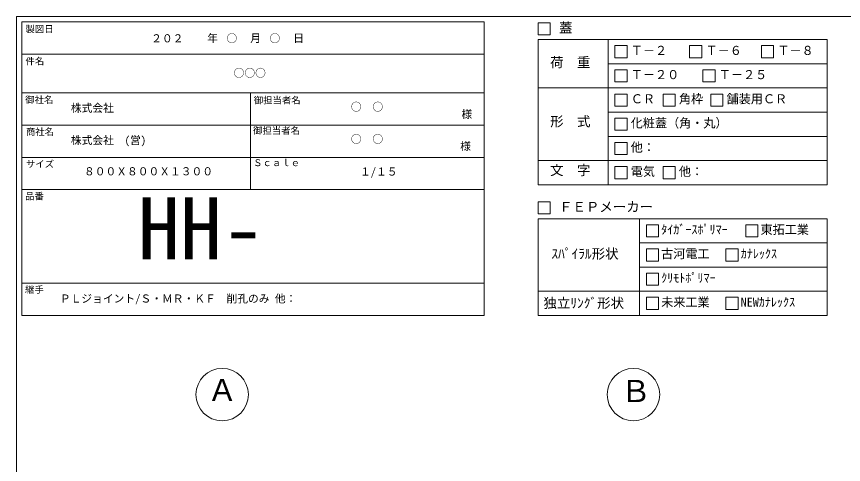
# Model space of a CAD drawing. Units: millimetres, scale not verified. Extents: x -4890 to 18490, y -2312 to 2312.
# Drawn here: x -1230 to 1846, y 646 to 2312 of the extents above; entities that cross this region are included whole.
import ezdxf
from ezdxf.enums import TextEntityAlignment as Align

# ---------------------------------------------------------------- set-up
doc = ezdxf.new("R2010")
doc.units = ezdxf.units.MM
doc.header["$LTSCALE"] = 10
for name, color, linetype, lineweight in [('0-2_waku', 7, 'Continuous', 18), ('0-3_gaikei', 7, 'Continuous', 18), ('0-E_文字１', 7, 'Continuous', 18), ('1-5_文字２', 7, 'Continuous', 5)]:
    doc.layers.add(name, color=color, linetype=linetype, lineweight=lineweight)
doc.styles.add('ＭＳ ゴシック', font='')
doc.styles.get('ＭＳ ゴシック').set_extended_font_data('MS Gothic')

msp = doc.modelspace()

# ---------------------------------------------------------------- linework, layer by layer
at = {"layer": '0-2_waku'}
for p, q in [((-1230.06, 2312.19), (-1230.06, -1962.81)), ((-1210.06, 2292.19), (-1210.06, 1200.19)), ((-1210.06, 2292.19), (509.94, 2292.19)), ((-1210.06, 2292.19), (-1210.06, 1200.19)), ((-1210.06, 2292.19), (509.94, 2292.19)), ((-1210.06, 2292.19), (-1210.06, 1200.19)), ((509.94, 2292.19), (509.94, 1200.19)), ((709.94, 2226.41), (1784.94, 2226.41)), ((709.94, 2226.41), (709.94, 1686.41)), ((970.61, 2226.41), (970.61, 1686.41)), ((1784.94, 2226.41), (1784.94, 1686.41)), ((-1210.06, 2172.19), (509.94, 2172.19)), ((-1210.06, 2172.19), (509.94, 2172.19)), ((-1210.06, 2172.19), (509.94, 2172.19)), ((-1210.06, 2172.19), (509.94, 2172.19)), ((970.61, 2136.41), (1784.94, 2136.41)), ((709.94, 2046.41), (1784.94, 2046.41)), ((-1210.06, 2028.19), (509.94, 2028.19)), ((-1210.06, 2028.19), (509.94, 2028.19)), ((-360.06, 2028.19), (-360.06, 1668.19)), ((970.61, 1956.41), (1784.94, 1956.41)), ((-1210.06, 1908.19), (509.94, 1908.19)), ((970.61, 1866.41), (1784.94, 1866.41)), ((-1210.06, 1788.19), (509.94, 1788.19)), ((709.94, 1776.41), (1784.94, 1776.41)), ((-1210.06, 1668.19), (509.94, 1668.19)), ((709.94, 1686.41), (1784.94, 1686.41)), ((709.94, 1560.19), (1784.94, 1560.19)), ((709.94, 1560.19), (709.94, 1200.19)), ((1087.76, 1560.19), (1087.76, 1200.19)), ((1784.94, 1560.19), (1784.94, 1200.19)), ((1087.76, 1470.19), (1784.94, 1470.19)), ((1087.76, 1380.19), (1784.94, 1380.19)), ((-1210.06, 1320.19), (509.94, 1320.19)), ((709.94, 1290.19), (1784.94, 1290.19)), ((-1210.06, 1200.19), (509.94, 1200.19)), ((709.94, 1200.19), (1784.94, 1200.19)), ((709.94, 1200.19), (1784.94, 1200.19))]:
    msp.add_line(p, q, dxfattribs=at)
msp.add_lwpolyline([(-1230.06, 2312.19), (4889.94, 2312.19), (4889.94, -1962.81)], dxfattribs=at)
at = {"layer": '0-3_gaikei'}
for centre in [(-465.06, 905.94), (1064.94, 905.94)]:
    msp.add_circle(centre, 97.5, dxfattribs=at)
at = {"layer": '0-E_文字１'}
for p, q in [((709.94, 2289.22), (709.94, 2244.22)), ((709.94, 2244.22), (754.94, 2244.22)), ((995.91, 2203.91), (1040.91, 2203.91)), ((995.91, 2203.91), (995.91, 2158.91)), ((995.91, 2203.91), (995.91, 2158.91)), ((995.91, 2203.91), (1040.91, 2203.91)), ((995.91, 2203.91), (995.91, 2158.91)), ((995.91, 2203.91), (1040.91, 2203.91)), ((1040.91, 2203.91), (1040.91, 2158.91)), ((1040.91, 2203.91), (1040.91, 2158.91)), ((1040.91, 2203.91), (1040.91, 2158.91)), ((1274, 2203.91), (1319, 2203.91)), ((1274, 2203.91), (1274, 2158.91)), ((1319, 2203.91), (1319, 2158.91)), ((1541.2, 2203.91), (1586.2, 2203.91)), ((1541.2, 2203.91), (1541.2, 2158.91)), ((1586.2, 2203.91), (1586.2, 2158.91)), ((995.91, 2158.91), (1040.91, 2158.91)), ((995.91, 2158.91), (1040.91, 2158.91)), ((995.91, 2158.91), (1040.91, 2158.91)), ((1274, 2158.91), (1319, 2158.91)), ((1541.2, 2158.91), (1586.2, 2158.91)), ((995.91, 2113.91), (1040.91, 2113.91)), ((995.91, 2113.91), (995.91, 2068.91)), ((1040.91, 2113.91), (1040.91, 2068.91)), ((1323.39, 2113.91), (1368.39, 2113.91)), ((1323.39, 2113.91), (1323.39, 2068.91)), ((1368.39, 2113.91), (1368.39, 2068.91)), ((995.91, 2068.91), (1040.91, 2068.91)), ((1323.39, 2068.91), (1368.39, 2068.91)), ((995.91, 2023.91), (1040.91, 2023.91)), ((995.91, 2023.91), (995.91, 1978.91)), ((995.91, 2023.91), (995.91, 1978.91)), ((1040.91, 2023.91), (1040.91, 1978.91)), ((1040.91, 2023.91), (1040.91, 1978.91)), ((1174.91, 2023.91), (1219.91, 2023.91)), ((1174.91, 2023.91), (1174.91, 1978.91)), ((1219.91, 2023.91), (1219.91, 1978.91)), ((1352.41, 2023.91), (1397.41, 2023.91)), ((1352.41, 2023.91), (1352.41, 1978.91)), ((1397.41, 2023.91), (1397.41, 1978.91)), ((995.91, 1978.91), (1040.91, 1978.91)), ((995.91, 1978.91), (1040.91, 1978.91)), ((1174.91, 1978.91), (1219.91, 1978.91)), ((1352.41, 1978.91), (1397.41, 1978.91)), ((995.91, 1933.91), (995.91, 1888.91)), ((1040.91, 1933.91), (1040.91, 1888.91)), ((995.91, 1888.91), (1040.91, 1888.91)), ((995.91, 1843.91), (1040.91, 1843.91)), ((995.91, 1843.91), (995.91, 1798.91)), ((995.91, 1843.91), (995.91, 1798.91)), ((1040.91, 1843.91), (1040.91, 1798.91)), ((1040.91, 1843.91), (1040.91, 1798.91)), ((995.91, 1798.91), (1040.91, 1798.91)), ((995.91, 1798.91), (1040.91, 1798.91)), ((995.91, 1753.91), (995.91, 1708.91)), ((1174.91, 1753.91), (1174.91, 1708.91)), ((995.91, 1708.91), (1040.91, 1708.91)), ((1174.91, 1708.91), (1219.91, 1708.91)), ((709.94, 1623), (709.94, 1578)), ((709.94, 1578), (754.94, 1578)), ((1113.06, 1537.69), (1113.06, 1492.69)), ((1482.65, 1537.69), (1527.65, 1537.69)), ((1482.65, 1537.69), (1482.65, 1492.69)), ((1482.65, 1537.69), (1527.65, 1537.69)), ((1482.65, 1537.69), (1482.65, 1492.69)), ((1482.65, 1537.69), (1527.65, 1537.69)), ((1482.65, 1537.69), (1482.65, 1492.69)), ((1527.65, 1537.69), (1527.65, 1492.69)), ((1527.65, 1537.69), (1527.65, 1492.69)), ((1527.65, 1537.69), (1527.65, 1492.69)), ((1113.06, 1492.69), (1158.06, 1492.69)), ((1482.65, 1492.69), (1527.65, 1492.69)), ((1482.65, 1492.69), (1527.65, 1492.69)), ((1482.65, 1492.69), (1527.65, 1492.69)), ((1113.06, 1447.69), (1158.06, 1447.69)), ((1113.06, 1447.69), (1113.06, 1402.69)), ((1158.06, 1447.69), (1158.06, 1402.69)), ((1408.97, 1447.69), (1408.97, 1402.69)), ((1113.06, 1402.69), (1158.06, 1402.69)), ((1408.97, 1402.69), (1453.97, 1402.69)), ((1113.06, 1357.69), (1113.06, 1312.69)), ((1113.06, 1312.69), (1158.06, 1312.69)), ((1113.06, 1267.69), (1158.06, 1267.69)), ((1113.06, 1267.69), (1113.06, 1222.69)), ((1158.06, 1267.69), (1158.06, 1222.69)), ((1408.97, 1267.69), (1453.97, 1267.69)), ((1408.97, 1267.69), (1408.97, 1222.69)), ((1453.97, 1267.69), (1453.97, 1222.69)), ((1113.06, 1222.69), (1158.06, 1222.69)), ((1408.97, 1222.69), (1453.97, 1222.69))]:
    msp.add_line(p, q, dxfattribs=at)
for points in [[(709.94, 2289.22), (754.94, 2289.22), (754.94, 2244.22)], [(709.94, 2289.22), (754.94, 2289.22), (754.94, 2244.22)], [(995.91, 2023.91), (1040.91, 2023.91), (1040.91, 1978.91)], [(995.91, 2023.91), (995.91, 1978.91), (1040.91, 1978.91)], [(995.91, 1933.91), (1040.91, 1933.91), (1040.91, 1888.91)], [(995.91, 1843.91), (1040.91, 1843.91), (1040.91, 1798.91)], [(995.91, 1843.91), (995.91, 1798.91), (1040.91, 1798.91)], [(995.91, 1753.91), (1040.91, 1753.91), (1040.91, 1708.91)], [(1174.91, 1753.91), (1219.91, 1753.91), (1219.91, 1708.91)], [(709.94, 1623), (754.94, 1623), (754.94, 1578)], [(1113.06, 1537.69), (1158.06, 1537.69), (1158.06, 1492.69)], [(1408.97, 1447.69), (1453.97, 1447.69), (1453.97, 1402.69)], [(1113.06, 1357.69), (1158.06, 1357.69), (1158.06, 1312.69)]]:
    msp.add_lwpolyline(points, dxfattribs=at)

# ---------------------------------------------------------------- texts
at = {"layer": '0-E_文字１', "style": 'ＭＳ ゴシック'}
for s, height, p in [('製図日', 24.93, (-1196.79, 2245.74)), ('蓋', 36.66, (788.03, 2241.3)), ('\u3000\u3000年\u3000\u3000\u3000月\u3000\u3000\u3000日', 29.33, (-600.75, 2208.13)), ('Ｔ－２', 32.99, (1055.05, 2159.4)), ('Ｔ－６', 32.99, (1333.14, 2159.4)), ('Ｔ－８', 32.99, (1600.34, 2159.4)), ('件名', 24.93, (-1196.79, 2125.74)), ('荷\u3000重', 36.66, (754.91, 2112.61)), ('Ｔ－２０', 32.99, (1055.05, 2069.4)), ('Ｔ－２５', 32.99, (1382.54, 2069.4)), ('御社名', 24.93, (-1197.76, 1982.73)), ('御担当者名', 24.93, (-347.85, 1980.52)), ('御担当者名', 24.93, (-347.85, 1980.52)), ('ＣＲ', 32.99, (1055.05, 1979.4)), ('角枠', 32.99, (1234.05, 1979.4)), ('舗装用ＣＲ', 32.99, (1411.56, 1979.4)), ('様', 29.33, (424.9, 1925.02)), ('形\u3000式', 36.66, (754.91, 1892.64)), ('化粧蓋（角・丸）', 32.99, (1055.05, 1889.4)), ('商社名', 24.93, (-1195.15, 1863.69)), ('御担当者名', 24.93, (-350.06, 1868.22)), ('様', 29.33, (420.4, 1806.1)), ('他：', 32.99, (1055.05, 1799.4)), ('サイズ', 24.93, (-1195.15, 1743.69)), ('Ｓｃａｌｅ', 24.93, (-350.06, 1748.22)), ('文\u3000字', 36.66, (754.91, 1711.16)), ('電気', 32.99, (1055.05, 1709.4)), ('他：', 32.99, (1234.05, 1709.4)), ('８００Ｘ８００Ｘ１３００', 29.33, (-979.11, 1712.65)), ('１/１５', 29.33, (47.49, 1711.7)), ('品番', 24.93, (-1198.15, 1624.05)), ('HH-', 230.9, (-779.33, 1340.02)), ('ＦＥＰメーカー', 36.66, (788.03, 1575.08)), ('ﾀｲｶﾞｰｽﾎﾟﾘﾏｰ', 32.99, (1168.03, 1493.17)), ('東拓工業', 32.99, (1537.61, 1493.17)), ('ｽﾊﾟｲﾗﾙ形状', 36.66, (759.56, 1400.53)), ('古河電工', 32.99, (1168.03, 1403.17)), ('ｶﾅﾚｯｸｽ', 32.99, (1463.94, 1403.17)), ('ｸﾘﾓﾄﾎﾟﾘﾏｰ', 32.99, (1168.03, 1313.17)), ('継手', 24.93, (-1198.15, 1276.05)), ('ＰＬジョイント/Ｓ・ＭＲ・ＫＦ\u3000削孔のみ 他：', 29.33, (-1069.07, 1239.39)), ('独立ﾘﾝｸﾞ形状', 36.66, (730.03, 1217.05)), ('未来工業', 32.99, (1168.03, 1223.17)), ('NEWｶﾅﾚｯｸｽ', 32.99, (1463.94, 1223.17)), ('Ａ', 82.48, (-521.03, 856.84)), ('Ｂ', 82.48, (1017.54, 853.12))]:
    msp.add_text(s, height=height, dxfattribs=at).set_placement(p, align=Align.BOTTOM_LEFT)
at = {"layer": '1-5_文字２', "style": 'ＭＳ ゴシック'}
for s, p in [('\u3000\u3000２０２\u3000\u3000\u3000\u3000○\u3000\u3000\u3000○', (-809.22, 2207.35)), ('○○○', (-422.54, 2078.53)), ('株式会社', (-1028.06, 1948.27)), ('○\u3000○', (13.73, 1952.65)), ('株式会社\u3000(営)', (-1028.06, 1828.27)), ('○\u3000○', (13.73, 1832.65))]:
    msp.add_text(s, height=29.33, dxfattribs=at).set_placement(p, align=Align.BOTTOM_LEFT)

doc.saveas('drawing.dxf')
